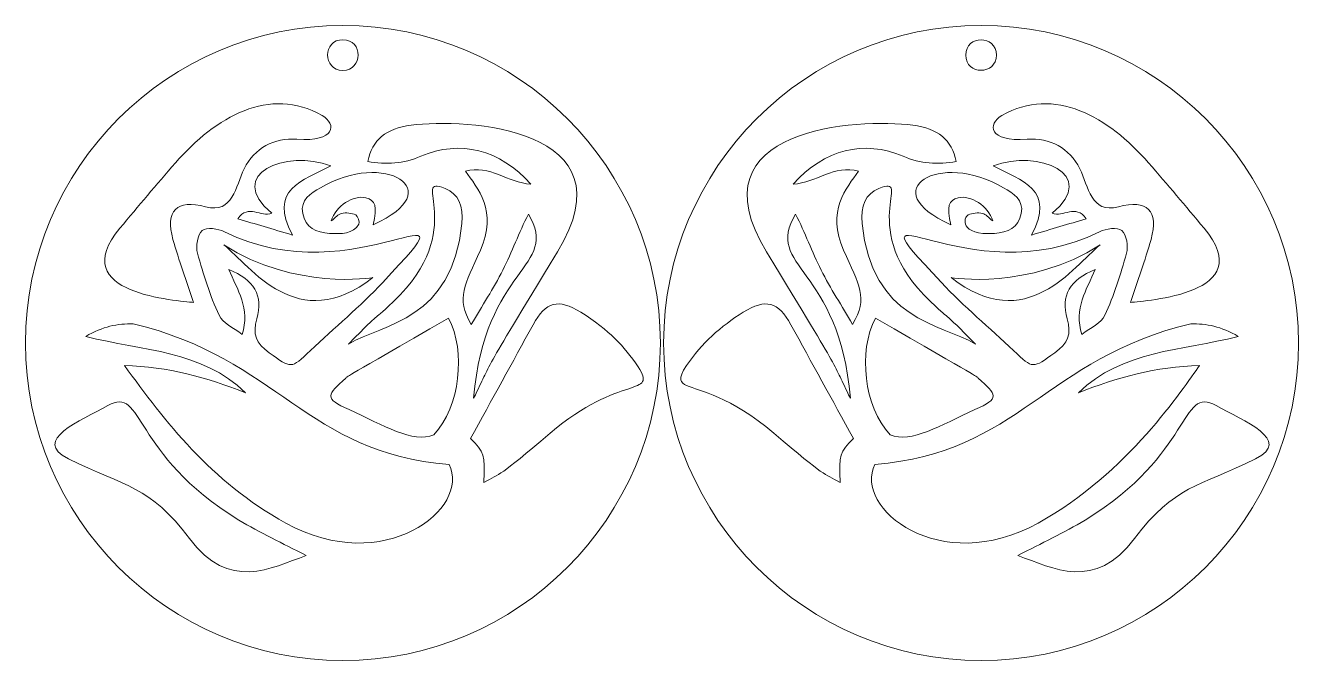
# Model space of a CAD drawing. Header units: inches. Extents: x 12.84 to 16.82, y -6.55 to -4.56.
import ezdxf

# ---------------------------------------------------------------- set-up
doc = ezdxf.new("R2010")
doc.units = ezdxf.units.IN
doc.header["$MEASUREMENT"] = 0
doc.layers.add('_U+0421_U+043B_U+043E_U+0439 1', color=7, linetype='Continuous')

# ---------------------------------------------------------------- blocks, each defined once
blk = doc.blocks.new('block 3')
at = {"layer": '_U+0421_U+043B_U+043E_U+0439 1', "color": 7, "lineweight": 18, "true_color": 0xffffff}
for points, knots in [([(13.3965, -5.203), (13.4095, -5.1917), (13.4465, -5.1966), (13.4666, -5.2068), (13.8743, -5.4122), (14.2826, -5.0242), (13.9607, -5.3652), (13.8899, -5.4403), (13.8099, -5.5067), (13.7348, -5.578), (13.6733, -5.6363), (13.6759, -5.6344), (13.6059, -5.5846), (13.5651, -5.5556), (13.5534, -5.527), (13.5676, -5.4785), (13.5886, -5.4064), (13.5583, -5.3563), (13.4795, -5.3241), (13.5067, -5.3882), (13.5476, -5.4468), (13.5214, -5.5276), (13.4937, -5.5056), (13.4603, -5.4918), (13.4493, -5.4678), (13.4211, -5.4056), (13.3998, -5.3399), (13.3821, -5.2737), (13.3761, -5.252), (13.3817, -5.2158), (13.3965, -5.203)], [0, 0, 0, 0, 1, 1, 1, 2, 2, 2, 3, 3, 3, 4, 4, 4, 5, 5, 5, 6, 6, 6, 7, 7, 7, 8, 8, 8, 9, 9, 9, 10, 10, 10, 10]), ([(13.93, -5.3501), (13.93, -5.3501), (13.6863, -5.3905), (13.4644, -5.2475), (13.5481, -5.3149), (13.6941, -5.5332), (13.93, -5.3501)], [0, 0, 0, 0, 1, 1, 1, 2, 2, 2, 2])]:
    blk.add_open_spline(points, degree=3, knots=knots, dxfattribs=at)
blk = doc.blocks.new('block 2')
at = {"layer": '_U+0421_U+043B_U+043E_U+0439 1'}
blk.add_blockref('block 3', (0, 0), dxfattribs=at)
blk = doc.blocks.new('block 5')
at = {"layer": '_U+0421_U+043B_U+043E_U+0439 1', "color": 7, "lineweight": 18, "true_color": 0xffffff}
for points, knots in [([(16.2852, -5.2737), (16.2674, -5.3399), (16.2462, -5.4056), (16.2179, -5.4678), (16.207, -5.4918), (16.1736, -5.5056), (16.1458, -5.5276), (16.1197, -5.4468), (16.1606, -5.3882), (16.1877, -5.3241), (16.109, -5.3563), (16.0787, -5.4064), (16.0997, -5.4785), (16.1139, -5.527), (16.1022, -5.5556), (16.0614, -5.5846), (15.9914, -5.6344), (15.994, -5.6363), (15.9325, -5.578), (15.8574, -5.5067), (15.7774, -5.4403), (15.7066, -5.3652), (15.3847, -5.0242), (15.793, -5.4122), (16.2007, -5.2068), (16.2208, -5.1966), (16.2577, -5.1917), (16.2708, -5.203), (16.2856, -5.2158), (16.2912, -5.252), (16.2852, -5.2737)], [0, 0, 0, 0, 1, 1, 1, 2, 2, 2, 3, 3, 3, 4, 4, 4, 5, 5, 5, 6, 6, 6, 7, 7, 7, 8, 8, 8, 9, 9, 9, 10, 10, 10, 10]), ([(16.2029, -5.2475), (15.981, -5.3905), (15.7373, -5.3501), (15.7373, -5.3501), (15.9731, -5.5332), (16.1192, -5.3149), (16.2029, -5.2475)], [0, 0, 0, 0, 1, 1, 1, 2, 2, 2, 2])]:
    blk.add_open_spline(points, degree=3, knots=knots, dxfattribs=at)
blk = doc.blocks.new('block 4')
at = {"layer": '_U+0421_U+043B_U+043E_U+0439 1'}
blk.add_blockref('block 5', (0, 0), dxfattribs=at)

msp = doc.modelspace()

# ---------------------------------------------------------------- linework, layer by layer
at = {"layer": '_U+0421_U+043B_U+043E_U+0439 1', "color": 242, "lineweight": 18, "true_color": 0xc1272d}
for points, knots in [([(14.8285, -5.5543), (14.8285, -6.1013), (14.3834, -6.5463), (13.8364, -6.5463), (13.2894, -6.5463), (12.8444, -6.1013), (12.8444, -5.5543), (12.8444, -5.0072), (13.2894, -4.5622), (13.8364, -4.5622), (14.3834, -4.5622), (14.8285, -5.0072), (14.8285, -5.5543)], [0, 0, 0, 0, 1, 1, 1, 2, 2, 2, 3, 3, 3, 4, 4, 4, 4]), ([(15.8309, -4.5622), (16.3779, -4.5622), (16.8229, -5.0072), (16.8229, -5.5543), (16.8229, -6.1013), (16.3779, -6.5463), (15.8309, -6.5463), (15.2839, -6.5463), (14.8388, -6.1013), (14.8388, -5.5543), (14.8388, -5.0072), (15.2839, -4.5622), (15.8309, -4.5622)], [0, 0, 0, 0, 1, 1, 1, 2, 2, 2, 3, 3, 3, 4, 4, 4, 4]), ([(13.8363, -4.7026), (13.8997, -4.7028), (13.9, -4.6068), (13.8365, -4.6066), (13.7731, -4.6064), (13.7727, -4.7024), (13.8363, -4.7026)], [0, 0, 0, 0, 1, 1, 1, 2, 2, 2, 2]), ([(15.7829, -4.6547), (15.783, -4.7182), (15.879, -4.7179), (15.8789, -4.6545), (15.8787, -4.591), (15.7827, -4.5912), (15.7829, -4.6547)], [0, 0, 0, 0, 1, 1, 1, 2, 2, 2, 2])]:
    msp.add_open_spline(points, degree=3, knots=knots, dxfattribs=at)
at = {"layer": '_U+0421_U+043B_U+043E_U+0439 1', "color": 7, "lineweight": 18, "true_color": 0xffffff}
for points, knots in [([(13.3694, -5.4278), (13.3473, -5.3605), (13.3239, -5.2962), (13.3054, -5.2306), (13.2802, -5.1409), (13.3175, -5.1049), (13.4071, -5.1285), (13.4935, -5.1514), (13.5007, -5.065), (13.528, -5.0096), (13.5596, -4.9456), (13.6217, -4.912), (13.6929, -4.9176), (13.8138, -4.9271), (13.8179, -4.8699), (13.7715, -4.8434), (13.6071, -4.7499), (13.439, -4.8475), (13.3128, -4.9917), (13.2541, -5.0587), (13.1969, -5.1271), (13.1397, -5.1953), (12.9648, -5.4035), (13.3243, -5.4214), (13.3694, -5.4278)], [0, 0, 0, 0, 1, 1, 1, 2, 2, 2, 3, 3, 3, 4, 4, 4, 5, 5, 5, 6, 6, 6, 7, 7, 7, 8, 8, 8, 8]), ([(16.5275, -5.1953), (16.4703, -5.1271), (16.4132, -5.0587), (16.3545, -4.9917), (16.2283, -4.8475), (16.0602, -4.7499), (15.8958, -4.8434), (15.8494, -4.8699), (15.8535, -4.9271), (15.9744, -4.9176), (16.0456, -4.912), (16.1077, -4.9456), (16.1392, -5.0096), (16.1666, -5.065), (16.1738, -5.1514), (16.2602, -5.1285), (16.3497, -5.1049), (16.387, -5.1409), (16.3619, -5.2306), (16.3434, -5.2962), (16.32, -5.3605), (16.2979, -5.4278), (16.343, -5.4214), (16.7025, -5.4035), (16.5275, -5.1953)], [0, 0, 0, 0, 1, 1, 1, 2, 2, 2, 3, 3, 3, 4, 4, 4, 5, 5, 5, 6, 6, 6, 7, 7, 7, 8, 8, 8, 8]), ([(13.914, -4.9872), (13.9713, -4.9974), (14.0261, -4.9941), (14.0801, -4.971), (14.2026, -4.9185), (14.3264, -4.949), (14.4234, -5.0581), (14.3518, -5.0539), (14.2951, -4.9961), (14.2192, -5.0176), (14.2571, -5.0689), (14.321, -5.1432), (14.2662, -5.2646), (14.217, -5.3739), (14.1886, -5.4126), (14.2377, -5.496), (14.2714, -5.4386), (14.3074, -5.3841), (14.3363, -5.3263), (14.3648, -5.2696), (14.3864, -5.2094), (14.4163, -5.1517), (14.5163, -5.3192), (14.2789, -5.3145), (14.2448, -5.7269), (14.3071, -5.6023), (14.2575, -5.6789), (14.5069, -5.2697), (14.7453, -4.8791), (14.2176, -4.8518), (14.05, -4.8739), (13.9704, -4.8843), (13.9284, -4.9191), (13.914, -4.9872)], [0, 0, 0, 0, 1, 1, 1, 2, 2, 2, 3, 3, 3, 4, 4, 4, 5, 5, 5, 6, 6, 6, 7, 7, 7, 8, 8, 8, 9, 9, 9, 10, 10, 10, 11, 11, 11, 11]), ([(15.6173, -4.8739), (15.4497, -4.8518), (14.922, -4.8791), (15.1604, -5.2697), (15.4098, -5.6789), (15.3602, -5.6023), (15.4224, -5.7269), (15.3884, -5.3145), (15.151, -5.3192), (15.251, -5.1517), (15.2808, -5.2094), (15.3025, -5.2696), (15.3309, -5.3263), (15.3599, -5.3841), (15.3958, -5.4386), (15.4295, -5.496), (15.4786, -5.4126), (15.4503, -5.3739), (15.4011, -5.2646), (15.3462, -5.1432), (15.4101, -5.0689), (15.4481, -5.0176), (15.3722, -4.9961), (15.3155, -5.0539), (15.2439, -5.0581), (15.3409, -4.949), (15.4647, -4.9185), (15.5872, -4.971), (15.6412, -4.9941), (15.696, -4.9974), (15.7533, -4.9872), (15.7389, -4.9191), (15.6969, -4.8843), (15.6173, -4.8739)], [0, 0, 0, 0, 1, 1, 1, 2, 2, 2, 3, 3, 3, 4, 4, 4, 5, 5, 5, 6, 6, 6, 7, 7, 7, 8, 8, 8, 9, 9, 9, 10, 10, 10, 11, 11, 11, 11]), ([(13.6794, -5.2173), (13.6005, -5.0743), (13.7109, -5.0472), (13.7988, -5.0007), (13.6583, -4.948), (13.4669, -5.0264), (13.6143, -5.149), (13.58, -5.1634), (13.5408, -5.1179), (13.5081, -5.1662), (13.5633, -5.1826), (13.6142, -5.1977), (13.6794, -5.2173)], [0, 0, 0, 0, 1, 1, 1, 2, 2, 2, 3, 3, 3, 4, 4, 4, 4]), ([(13.7107, -5.1493), (13.7189, -5.1935), (13.7538, -5.2092), (13.7946, -5.2119), (13.8299, -5.2143), (13.8697, -5.2133), (13.886, -5.1832), (13.8896, -5.1766), (13.8833, -5.157), (13.8765, -5.154), (13.8636, -5.148), (13.8465, -5.1466), (13.8323, -5.1494), (13.8217, -5.1514), (13.8129, -5.1629), (13.8001, -5.1728), (13.8144, -5.126), (13.8693, -5.0913), (13.9079, -5.1006), (13.9381, -5.1081), (13.9447, -5.1276), (13.9308, -5.1851), (14.174, -5.0763), (13.9659, -4.9514), (13.7661, -5.0692), (13.7353, -5.0873), (13.7029, -5.1069), (13.7107, -5.1493)], [0, 0, 0, 0, 1, 1, 1, 2, 2, 2, 3, 3, 3, 4, 4, 4, 5, 5, 5, 6, 6, 6, 7, 7, 7, 8, 8, 8, 9, 9, 9, 9]), ([(15.9011, -5.0692), (15.7013, -4.9514), (15.4933, -5.0763), (15.7365, -5.1851), (15.7226, -5.1276), (15.7292, -5.1081), (15.7594, -5.1006), (15.7979, -5.0913), (15.8529, -5.126), (15.8672, -5.1728), (15.8544, -5.1629), (15.8456, -5.1514), (15.835, -5.1494), (15.8208, -5.1466), (15.8037, -5.148), (15.7907, -5.154), (15.7754, -5.1608), (15.762, -5.2193), (15.8727, -5.2119), (15.9134, -5.2092), (15.9484, -5.1935), (15.9566, -5.1493), (15.9644, -5.1069), (15.932, -5.0873), (15.9011, -5.0692)], [0, 0, 0, 0, 1, 1, 1, 2, 2, 2, 3, 3, 3, 4, 4, 4, 5, 5, 5, 6, 6, 6, 7, 7, 7, 8, 8, 8, 8]), ([(16.1591, -5.1662), (16.1264, -5.1179), (16.0873, -5.1634), (16.053, -5.149), (16.2004, -5.0264), (16.0089, -4.948), (15.8684, -5.0007), (15.9563, -5.0472), (16.0668, -5.0743), (15.9879, -5.2173), (16.0531, -5.1977), (16.1039, -5.1826), (16.1591, -5.1662)], [0, 0, 0, 0, 1, 1, 1, 2, 2, 2, 3, 3, 3, 4, 4, 4, 4]), ([(13.8539, -5.5576), (13.9659, -5.4921), (14.1766, -5.4841), (14.2084, -5.181), (14.2141, -5.1263), (14.1971, -5.0882), (14.1558, -5.0713), (14.043, -5.0248), (14.2343, -5.197), (13.9939, -5.4252), (13.913, -5.5018), (13.9707, -5.4395), (13.8539, -5.5576)], [0, 0, 0, 0, 1, 1, 1, 2, 2, 2, 3, 3, 3, 4, 4, 4, 4]), ([(15.6734, -5.4252), (15.433, -5.197), (15.6242, -5.0248), (15.5115, -5.0713), (15.4702, -5.0882), (15.4532, -5.1263), (15.4589, -5.181), (15.4907, -5.4841), (15.7013, -5.4921), (15.8134, -5.5576), (15.7002, -5.4432), (15.7499, -5.4976), (15.6734, -5.4252)], [0, 0, 0, 0, 1, 1, 1, 2, 2, 2, 3, 3, 3, 4, 4, 4, 4]), ([(14.277, -5.9901), (14.3302, -5.9593), (14.3203, -5.9765), (14.4838, -5.8363), (14.7025, -5.6489), (14.8206, -5.7244), (14.7591, -5.6284), (14.7141, -5.5642), (14.6707, -5.515), (14.5797, -5.4582), (14.509, -5.4143), (14.4702, -5.425), (14.4306, -5.4973), (14.3661, -5.6148), (14.3018, -5.7323), (14.2355, -5.8529), (14.2784, -5.8963), (14.2799, -5.9009), (14.277, -5.9901)], [0, 0, 0, 0, 1, 1, 1, 2, 2, 2, 3, 3, 3, 4, 4, 4, 5, 5, 5, 6, 6, 6, 6]), ([(15.4318, -5.8529), (15.3655, -5.7323), (15.3012, -5.6148), (15.2367, -5.4973), (15.197, -5.425), (15.1582, -5.4143), (15.0876, -5.4582), (15.0176, -5.5019), (14.9563, -5.555), (14.9107, -5.6247), (14.8804, -5.6679), (14.8918, -5.6784), (14.9107, -5.687), (14.9496, -5.7048), (15.047, -5.7193), (15.1835, -5.8363), (15.347, -5.9765), (15.337, -5.9593), (15.3902, -5.9901), (15.3874, -5.9009), (15.3889, -5.8963), (15.4318, -5.8529)], [0, 0, 0, 0, 1, 1, 1, 2, 2, 2, 3, 3, 3, 4, 4, 4, 5, 5, 5, 6, 6, 6, 7, 7, 7, 7]), ([(13.8555, -5.7625), (13.964, -5.8107), (14.0546, -5.8694), (14.1211, -5.8407), (14.2027, -5.7529), (14.2211, -5.5808), (14.1669, -5.4765), (13.8332, -5.6687), (13.8543, -5.6557), (13.8456, -5.6636), (13.7876, -5.7171), (13.7756, -5.7269), (13.8555, -5.7625)], [0, 0, 0, 0, 1, 1, 1, 2, 2, 2, 3, 3, 3, 4, 4, 4, 4]), ([(15.8217, -5.6636), (15.813, -5.6557), (15.8341, -5.6687), (15.5004, -5.4765), (15.4462, -5.5808), (15.4646, -5.7529), (15.5462, -5.8407), (15.6127, -5.8694), (15.7033, -5.8107), (15.8117, -5.7625), (15.8917, -5.7269), (15.8796, -5.7171), (15.8217, -5.6636)], [0, 0, 0, 0, 1, 1, 1, 2, 2, 2, 3, 3, 3, 4, 4, 4, 4]), ([(13.0327, -5.5338), (13.085, -5.5024), (13.1331, -5.4938), (13.1814, -5.494), (13.636, -5.604), (13.7196, -5.8967), (14.1681, -5.9338), (14.2374, -6.07), (13.9653, -6.2869), (13.6578, -6.1168), (13.4199, -5.9851), (13.2817, -5.7991), (13.1534, -5.6246), (13.2898, -5.6284), (13.4123, -5.6621), (13.5316, -5.7096), (13.3959, -5.5767), (13.2114, -5.5793), (13.0327, -5.5338)], [0, 0, 0, 0, 1, 1, 1, 2, 2, 2, 3, 3, 3, 4, 4, 4, 5, 5, 5, 6, 6, 6, 6]), ([(16.1356, -5.7096), (16.255, -5.6621), (16.3775, -5.6284), (16.5139, -5.6246), (16.4608, -5.6967), (16.2916, -5.9606), (16.0094, -6.1168), (15.7017, -6.287), (15.43, -6.0697), (15.4992, -5.9338), (15.9499, -5.8965), (16.0299, -5.6044), (16.4859, -5.494), (16.5341, -5.4938), (16.5822, -5.5024), (16.6346, -5.5338), (16.4559, -5.5793), (16.2714, -5.5767), (16.1356, -5.7096)], [0, 0, 0, 0, 1, 1, 1, 2, 2, 2, 3, 3, 3, 4, 4, 4, 5, 5, 5, 6, 6, 6, 6]), ([(12.9785, -5.9159), (13.1592, -6.0054), (13.2315, -5.9987), (13.3566, -6.1651), (13.4815, -6.3312), (13.6101, -6.2578), (13.7215, -6.2183), (13.6476, -6.1795), (13.5773, -6.1473), (13.5115, -6.1073), (13.1722, -5.9004), (13.2163, -5.6859), (13.1018, -5.7497), (13.0166, -5.7972), (12.861, -5.858), (12.9785, -5.9159)], [0, 0, 0, 0, 1, 1, 1, 2, 2, 2, 3, 3, 3, 4, 4, 4, 5, 5, 5, 5]), ([(16.5655, -5.7497), (16.4509, -5.6859), (16.4951, -5.9004), (16.1558, -6.1073), (16.09, -6.1473), (16.0196, -6.1795), (15.9458, -6.2183), (16.0572, -6.2578), (16.1857, -6.3312), (16.3107, -6.1651), (16.436, -5.9984), (16.5091, -6.0048), (16.6888, -5.9159), (16.8063, -5.858), (16.6506, -5.7972), (16.5655, -5.7497)], [0, 0, 0, 0, 1, 1, 1, 2, 2, 2, 3, 3, 3, 4, 4, 4, 5, 5, 5, 5])]:
    msp.add_open_spline(points, degree=3, knots=knots, dxfattribs=at)

# ---------------------------------------------------------------- block references
at = {"layer": '_U+0421_U+043B_U+043E_U+0439 1'}
for name in ['block 2', 'block 4']:
    msp.add_blockref(name, (0, 0), dxfattribs=at)

doc.saveas('drawing.dxf')
